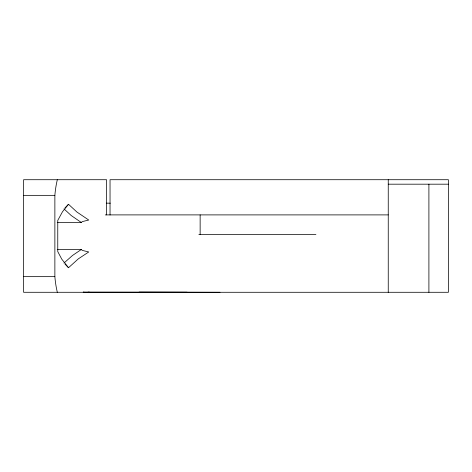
<?xml version="1.0" encoding="UTF-8"?>
<svg xmlns="http://www.w3.org/2000/svg" width="472" height="472" viewBox="0 0 472 472"><rect width="100%" height="100%" fill="white"/><g stroke="black" fill="none" stroke-linecap="round" stroke-linejoin="round"><path stroke-width="0.71" d="M57.295 179.714L56.369 184.163A216.778 153.282 0 0 0 54.87 195.349L54.87 276.651A216.778 153.288 0 0 0 56.363 287.837L57.295 292.286M57.242 222.459L81.278 222.459L82.305 221.604L88.736 220.023L76.877 212.005L68.517 204.282L62.493 211.751L57.761 220.406L57.761 251.594L61.749 259.128L68.517 267.718L78.34 258.851L88.736 251.977L82.305 250.396L81.278 249.54L57.242 249.54M68.517 204.282L64.989 207.857M63.938 263.075L72.552 255.435L81.278 249.54M220.005 292.286L139.104 292.121M388.249 184.186L448.4 184.186M23.6 195.349L54.87 195.349M106.294 203.167L110.312 203.167M105.28 214.896L388.249 214.896M198.848 234.436L315.921 234.436M23.6 276.651L54.87 276.651M83.231 292.121L187.107 292.215M88.122 292.121L89.951 292.286M83.402 292.121L84.175 292.286M81.278 222.459L71.213 215.527L63.98 208.872M65.018 264.143L68.517 267.718M428.901 184.186L428.901 292.286M388.249 179.714L388.249 292.286M200.14 214.896L200.14 234.436M110.041 215.008L110.041 179.714L448.4 179.714L448.4 292.286L23.6 292.286L23.6 179.714L106.566 179.714L106.566 214.896"/></g></svg>
